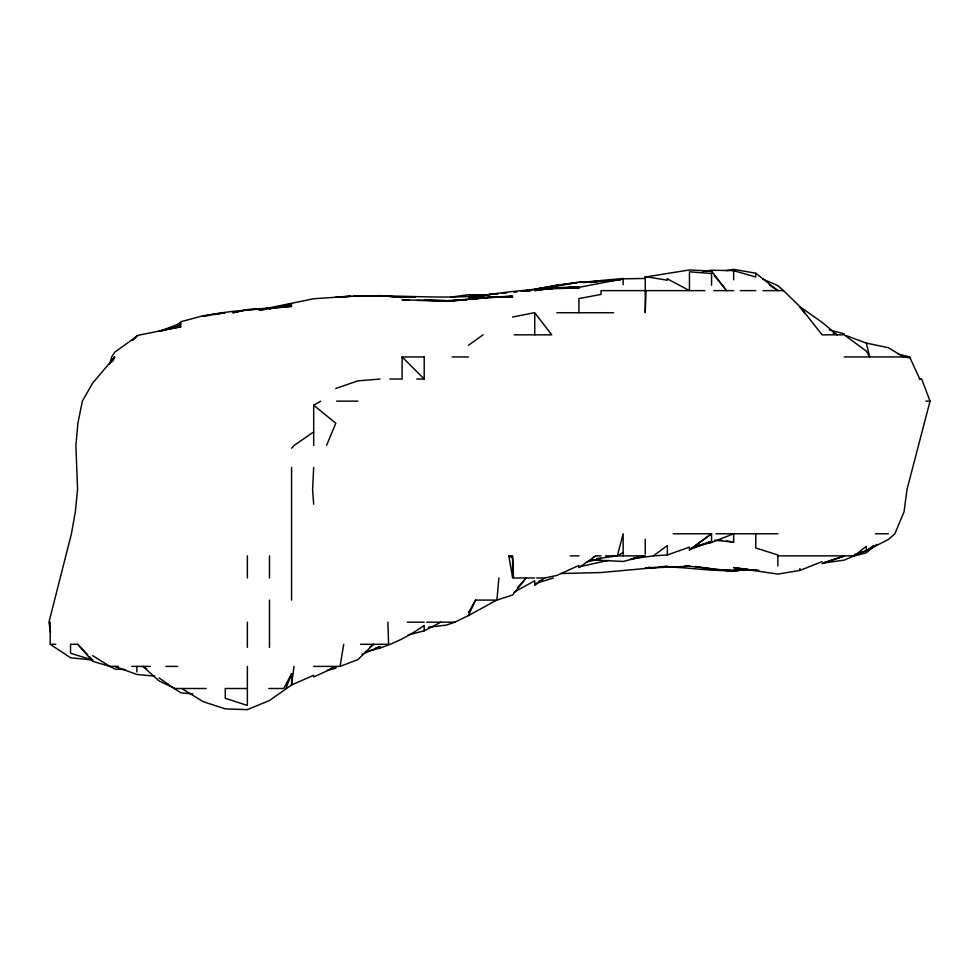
<?xml version="1.0" encoding="UTF-8"?>
<svg xmlns="http://www.w3.org/2000/svg" width="979" height="979" viewBox="0 0 979 979"><rect width="100%" height="100%" fill="white"/><g stroke="black" fill="none" stroke-linecap="round" stroke-linejoin="round"><path stroke-width="1.47" d="M313.684 467.46L312.595 489.561L313.684 504.185M498.886 577.977L496.904 600.09L490.528 603.358M294.006 666.393L291.583 684.982L269.482 700.511L247.369 709.628L225.268 708.869L203.167 701.686L181.825 688.506M313.684 666.393L340.056 666.393L343.715 644.292M596.615 558.728L617.296 555.876L623.146 533.775L623.146 555.876M919.244 379.044L921.667 379.044L930.05 401.145L906.982 489.561L904.07 511.674L894.879 533.775L888.394 539.478L866.293 550.761L852.391 555.876M109.648 364.31L111.679 356.943L114.751 352.146L136.852 336.348L132.434 340.459M285.917 688.506L291.583 673.723L291.583 684.982L313.684 675.277M112.634 361.08L114.262 356.943L111.582 362.144M326.582 445.359L335.797 423.246L313.684 405.208L320.659 401.145M428.631 627.184L446.314 625.104L454.892 622.191L468.415 615.583L475.647 600.09L496.904 600.09L512.629 594.999L526.2 577.977L517.475 587.645M291.583 673.723L283.739 688.506L268.797 688.506M112.658 360.835L114.751 356.943L92.65 383.107L82.358 401.145L77.904 423.246L75.897 445.359L77.549 489.561L75.359 511.674L71.43 533.775L48.95 622.191L50.467 632.507M468.415 612.548L475.647 600.09M291.583 448.235L294.251 445.359L313.684 431.898M132.434 340.019L136.852 335.797L140.327 334.83L181.066 326.741L158.965 331.061M176.612 325.444L181.066 321.687L203.167 315.727L225.268 312.729L213.483 314.638M876.756 544.397L866.293 552.792L854.961 555.876M823.559 562.998L844.192 560.123L854.141 555.876L866.293 546.343L866.293 550.357M178.667 324.869L181.066 323.058L160.348 331.159M369.952 647.009L373.562 644.292L357.898 659.613L340.056 666.393M601.033 555.876L595.795 555.876L578.932 567.649L578.932 565.434L556.831 575.444L544.716 577.977L534.73 585.405L534.73 580.767L513.926 592.295M653.336 555.876L667.36 545.56L667.36 554.946L653.336 555.876L630.513 559.046M468.415 345.293L483.161 334.83M873.66 545.523L866.293 550.761L854.728 554.481M645.247 291.142L646.03 290.628L645.247 312.729L645.247 276.58L667.36 280.214L667.36 278.513M538.474 581.563L540.971 580.131M617.296 555.876L623.146 552.572M468.415 615.583L490.528 603.517M407.998 634.967L424.201 630.843L440.905 622.191M365.265 651.696C386.619 647.694 406.481 637.904 424.201 625.434L424.201 630.843M593.201 557.124L595.795 555.876M313.684 676.978L335.797 666.87L335.797 668.278L326.949 670.346M362.046 654.315L379.999 646.642L379.999 648.526M755.764 570.476L733.663 567.587L777.877 574.098L799.978 570.402L822.079 561.652M708.612 542.66L711.562 542.427L733.663 533.775L733.663 542.133L714.511 540.224M667.36 554.946L689.461 547.151L689.461 550.076L711.562 533.775L711.562 542.427M822.079 563.72L844.192 556.06L823.461 562.754M335.797 388.479L357.898 380.855L379.999 379.044M160.348 331.269L181.066 324.747L158.965 331.232M696.363 546.16L711.562 541.363L689.461 549.721L711.562 533.775L673.197 533.775M536.162 583.276L553.404 577.977M375.863 647.89L379.999 646.642M330.266 668.51L335.797 666.87M693.878 547.139L711.562 542.293L708.612 542.537M586.299 562.142L601.033 558.495L596.615 558.666M608.412 560.367L578.932 566.853M490.528 294.214L497.895 293.663L490.528 294.214L468.415 299.109L446.314 301.299L466.946 299.623L446.314 300.688L416.834 300.406M645.247 278.464L623.146 278.831L578.932 287.361L556.831 287.508L534.73 290.579L556.831 287.838L578.932 288.022C541.962 288.768 504.454 290.151 468.415 299.109L490.528 297.114L512.629 297.273L491.996 297.151L512.629 296.16L469.896 299.048L490.528 297.114M512.629 317.037L534.216 312.729M590.729 282.527L601.033 280.483L623.146 278.477M259.166 309.902L313.684 298.754L350.531 296.221M633.462 557.969L645.247 555.876L623.146 561.444L592.197 559.939M525.49 290.628L521.207 291.265L578.932 282.136L609.88 280.679M726.296 270.596L733.663 269.372L755.764 273.202L777.877 290.628L769.274 284.95M210.534 315.116L203.167 316.303C232.207 309.535 262.103 309.682 291.583 306.341L247.369 309.719L232.88 312.729L247.369 309.658L269.482 308.618L291.583 305.13L269.482 308.593M746.928 569.264L733.663 571.308L711.562 568.946L723.346 569.937M262.115 309.817L265.064 309.376M514.061 292.317L516.912 291.901M736.612 570.194C710.558 572.066 684.554 566.241 658.512 567.061M742.51 569.374L739.561 569.778L746.928 569.411M450.732 297.175L468.415 294.703L489.047 294.826M702.714 271.452L711.562 270.216L733.663 270.681L755.764 277.008L755.764 273.202M645.247 277.02L689.461 269.947L711.562 271.085L726.589 290.628L714.376 275.674M745.46 569.24L733.663 570.769L746.928 569.643L733.663 570.61L711.562 569.766L733.663 570.806L727.776 570.304M525.858 291.326L528.807 290.983M474.313 299.084L478.731 298.571M483.149 298.069L490.528 297.224M524.609 291.277L530.606 290.628L529.602 290.628M536.198 290.298L540.628 289.87M546.515 289.282L552.413 288.695M758.713 570.267L733.663 569.937L746.928 569.802L739.561 569.962M583.362 282.441L620.197 279.957L612.83 280.483M350.531 296.417L335.797 297.237C384.319 293.039 433.073 299.831 481.68 295.572L468.415 296.796L497.895 293.443M583.362 282.478L601.033 281.071L578.932 282.356L601.033 281.316M481.68 295.67L468.415 296.735L474.313 296.331M506.73 292.978L502.313 293.174M655.563 567.379L645.247 568.138L689.461 566.229L711.562 568.75L695.347 566.449M658.512 567.159L667.36 566.498L601.033 572.531L561.261 573.51M477.262 296.123L481.68 295.829M746.928 569.484L733.663 570.39L746.928 569.986M556.831 288.267L578.932 286.908L556.831 288.083L578.932 288.12M458.099 300.357L446.314 301.055L402.1 299.782L409.467 300.088M462.516 300.1L466.946 299.843M658.512 566.829L667.36 566.327M354.949 296.172L357.898 296.001L353.48 296.135M648.196 567.453L651.145 567.343M685.043 565.752L689.461 565.605M704.843 290.628L601.033 290.628L601.033 294.422L578.932 298.571L578.932 312.729M713.85 290.628L733.663 290.628M740.295 290.628L755.764 290.628M762.947 290.628L783.494 290.628L799.978 306.721L822.079 334.83L844.192 334.83L866.293 351.082L869.744 356.943L866.293 343.103L846.945 335.87M556.831 312.729L613.674 312.729M514.195 334.83L551.728 334.83L534.73 312.729L534.73 334.83M389.899 379.044L402.1 379.044L402.1 356.943L423.846 356.943M452.102 356.943L468.415 356.943M844.192 356.943L909.601 356.943L919.807 379.044M416.687 379.044L424.201 379.044L424.201 356.943M336.617 401.145L357.898 401.145M925.828 401.145L930.05 401.145M715.93 533.775L777.877 533.775M875.446 533.775L888.394 533.775M508.835 555.876L512.629 555.876L512.629 577.977L508.835 555.876L512.629 558.054L513.583 577.977L534.73 577.977M570.219 555.876L578.932 555.876M605.438 555.876L642.2 555.876M777.877 555.876L854.141 555.876M536.676 577.977L544.716 577.977M407.301 622.191L424.201 622.191M426.685 622.191L454.892 622.191M50.223 622.191L50.223 644.292L55.705 644.292M87.682 654.804L77.757 644.292L70.537 644.292L70.537 653.238L92.65 660.066L92.65 661.302L109.917 666.393M360.529 644.292L388.626 644.292L387.88 622.191M92.65 655.624L109.893 666.393L118.483 666.393M131.749 666.393L150.399 666.393M165.879 666.393L177.676 666.393M158.965 677.872L174.274 688.506L206.153 688.506M247.369 688.506L225.268 688.506L225.268 698.272L247.369 705.48L247.369 666.393M407.998 297.126L402.1 297.102L415.365 297.126M125.067 669.575L114.751 669.024L109.893 666.393M711.562 273.496L689.461 271.807L689.461 290.628L667.36 278.844M192.851 693.891L181.066 692.887L174.274 688.506M154.535 676.097L136.852 674.47L114.751 666.393M50.223 644.292L70.537 657.753L92.65 660.066L89.664 656.909M910.494 357.861L903.47 356.943L888.394 347.704L866.293 343.103M718.929 539.821L721.878 540.286M726.296 540.971L733.663 542.133M898.294 354.129L909.601 356.943M829.446 330.094L844.192 333.778M762.678 279.027L777.877 285.623L783.494 290.628M833.068 333.044L835.809 334.243M174.715 688.506L158.965 680.846L142.934 666.393L146.63 668.73M799.978 306.721L822.079 322.348L837.18 334.83M402.1 356.943L424.201 379.044M77.757 644.292L92.65 661.302M799.978 307.125L804.322 312.729M799.978 568.444L799.978 570.402M777.877 565.96L777.877 554.983L755.764 547.983L755.764 533.775M733.663 270.681L733.663 279.798M711.562 271.085L711.562 285.195M645.247 539.294L645.247 554.041M623.146 278.831L623.146 284.767M313.684 405.208L313.684 445.359M291.583 467.46L291.583 600.09M269.482 555.876L269.482 577.977M269.482 600.09L269.482 647.327M247.369 555.876L247.369 577.977M247.369 622.191L247.369 647.303M136.852 666.393L136.852 671.888M291.583 303.955L269.482 308.74L291.583 303.955M556.831 285.122L534.73 289.38L577.463 282.552L556.831 285.122M265.064 309.168L259.166 309.78L265.064 309.193M379.999 295.609L357.898 296.331L379.999 295.646L402.1 297.445L379.999 295.609M755.764 569.717L752.827 569.802L755.764 569.717M446.314 300.688L424.201 300.174L446.314 300.712"/></g></svg>
